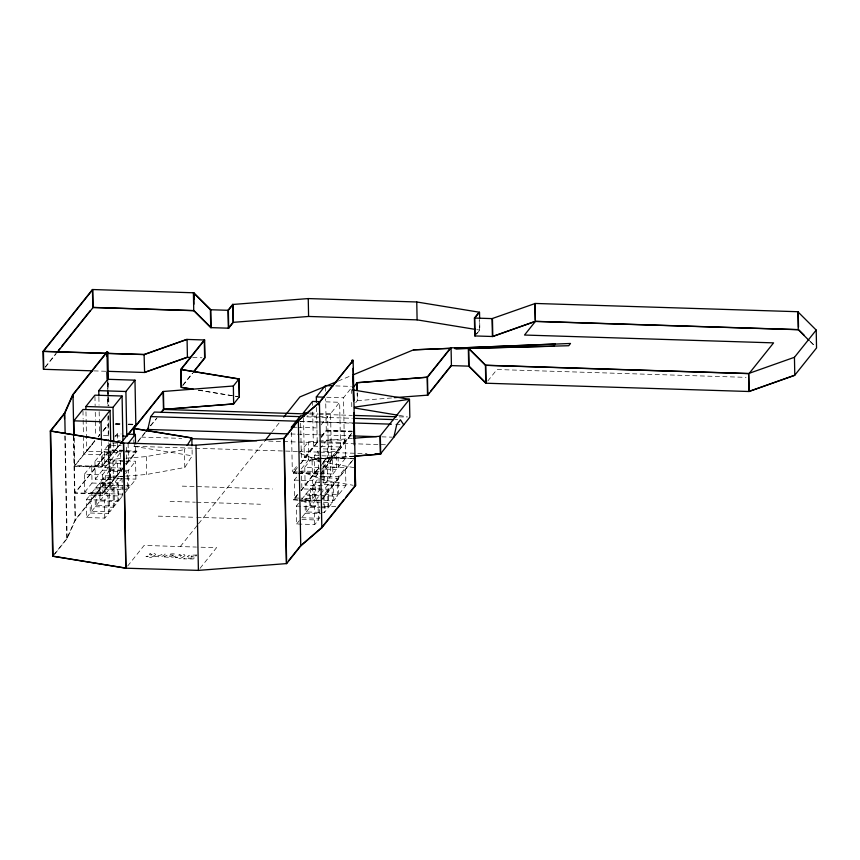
<?xml version="1.0" encoding="UTF-8"?>
<svg xmlns="http://www.w3.org/2000/svg" width="860" height="860" viewBox="0 0 860 860"><rect width="100%" height="100%" fill="white"/><g stroke="black" fill="none" stroke-linecap="round" stroke-linejoin="round"><path stroke-width="0.64" stroke-dasharray="4.3 3.22" d="M53.503 555.184L66.79 538.564L75.056 519.999L109.112 477.386L146.684 474.473L184.792 467.517L192.156 455.897L192.059 446.845M54.739 554.109L67.155 538.564L75.422 520.01L109.403 477.483L108.747 443.481M184.792 467.517L184.448 449.629L186.459 446.458M297.162 473.387L293.271 472.903L297.399 467.625M300.699 463.411L318.006 441.234M321.307 437.02L326.252 430.677L352.127 431.473M293.281 473.269L297.399 467.99M300.699 463.766L318.017 441.599M321.307 437.375L326.252 430.677M297.678 500.208L293.787 499.735L297.721 494.693M300.871 490.662L319.167 467.249M320.963 500.563L353.944 458.337L326.768 457.509L323.166 462.121L323.833 462.132M293.798 500.09L297.915 494.812M301.215 490.598L319.35 467.367M322.65 463.153L326.768 457.509M320.447 473.731L352.6 432.558M320.458 474.086L352.611 432.924M322.618 498.811L353.944 458.692L326.768 457.875M45.021 367.198L55.922 353.557M45.451 367.123L56.319 353.524M94.772 440.664L74.39 465.991L101.534 466.84L118.476 445.996L101.544 467.195L74.39 466.346L94.783 441.019M119.637 444.856L113.864 452.081L86.72 451.221L94.966 440.911M102.92 431.236L108.682 424.023M84.42 474.215L91.676 465.142L109.768 465.712L110.112 483.599L102.867 492.673L84.764 492.103L84.42 474.215L102.523 474.784L109.768 465.712M94.933 461.358L102.189 452.285L120.282 452.854L120.626 470.742L113.38 479.815L95.277 479.246L94.933 461.358L113.036 461.927L120.282 452.854M123.023 468.13L104.92 467.56L104.576 449.673L108.199 445.136L121.131 445.534M114.853 436.869L117.272 433.838L121.142 433.956M84.764 492.103L92.02 483.03L91.676 465.142M95.277 479.246L102.533 470.173L102.189 452.285M104.92 467.56L108.543 463.013L108.199 445.136M124.582 461.25L110.359 460.799L117.605 451.726L117.411 441.502M104.769 518.107L104.425 500.219L108.059 495.683L108.403 513.571L104.769 518.107L86.677 517.537L86.333 499.649L89.956 495.113L122.389 496.069L122.045 478.181L103.942 477.612L100.319 482.148L100.663 500.036L104.286 495.5L103.942 477.612M91.343 493.382L94.966 488.846L113.058 489.415L113.402 507.303L109.779 511.84L91.687 511.27L91.343 493.382L109.435 493.952L113.058 489.415M95.954 487.598L99.588 483.062L117.68 483.632L118.024 501.52L114.401 506.056L96.298 505.487L95.954 487.598L114.057 488.168L117.68 483.632M122.571 494.167L105.769 493.64L105.425 475.752L109.048 471.215L121.98 471.624M124.797 488.071L110.575 487.631L110.231 469.743L117.476 460.67L135.579 461.239L135.923 479.127L128.667 488.2L126.087 488.114M138.008 441.223L145.394 431.978M150.317 425.808L156.434 418.637M182.664 385.334L192.425 373.122M297.463 451.446L134.31 446.308L136.761 443.255M137.578 442.233L146.243 431.387M150.683 425.829L157.122 417.767M183.072 385.291L192.812 373.1M125.872 461.293L128.463 461.368L135.708 452.296L135.557 444.631M86.677 517.537L90.3 513.001L89.956 495.113M91.687 511.27L95.309 506.733L94.966 488.846M96.298 505.487L99.932 500.95L99.588 483.062M105.769 493.64L109.392 489.103L108.403 442.094M110.575 487.631L117.82 478.558L117.476 460.67M86.333 499.649L118.755 500.606L118.411 482.718L122.045 478.181M125.7 473.602L127.151 471.785L123.27 471.667M128.667 488.2L128.323 470.312L135.579 461.239M118.755 500.606L122.389 496.069M124.593 493.307L127.495 489.673L127.151 471.785M127.645 566.052L144.125 545.423L196.413 547.067M180.321 546.562L197.703 524.804M198.531 523.772L264.697 440.987M271.631 432.311L280.704 420.948M200.036 568.331L216.526 547.702L197.757 547.111M321.081 424.872L327.671 416.616L306.988 415.971M303.548 418.046L304.3 457.498L331.455 458.348L330.595 413.638L339.657 402.286L324.145 401.803M299.334 453.123L308.407 441.76L317.695 441.04M316.544 407.446L317.2 441.642L344.355 442.491L343.495 397.771L352.557 386.43M297.485 471.989L292.314 471.828L298.087 464.604M304.3 457.498L313.373 446.157L312.707 411.962M321.328 436.482L326.273 430.29L325.66 398.728M301.312 468.958L308.751 459.648L353.847 456.133M355.739 402.62L357.308 400.652L357.169 392.988M299.785 498.144L294.614 497.983L294.27 480.095L297.495 476.064M304.784 467.227L312.04 458.154L330.143 458.724L330.476 476.612L323.231 485.685L305.128 485.115L304.784 467.227L319.006 467.679M314.771 473.43L314.427 455.542L318.06 451.005L318.394 468.893L314.771 473.43L318.651 473.548M327.123 439.707L319.866 448.791L337.969 449.35L345.215 440.277L327.123 439.707L327.466 457.95M294.614 497.983L297.839 493.941M305.128 485.115L312.384 476.042L312.04 458.154M321.017 465.668L327.466 457.595L345.559 458.165L345.215 440.277M312.717 498.553L312.373 480.665L319.63 471.592L301.527 471.022L301.871 488.899L319.974 489.469L312.717 498.553L301.086 498.176M330.143 458.724L322.887 467.797L323.231 485.685M319.942 473.591L332.874 474L332.53 456.112L336.152 451.575L319.35 451.048M322.758 468.55L328.531 461.336L327.671 416.616M331.455 458.348L340.517 447.006L339.657 402.286M344.355 442.491L353.417 431.15M314.749 524.557L314.405 506.68L318.039 502.132L318.383 520.02L314.749 524.557L296.657 523.987L296.313 506.11L299.936 501.563L332.368 502.519L332.024 484.642L320.382 484.266M319.167 495.747L304.945 495.306L301.322 499.843L319.415 500.412M305.934 494.059L309.568 489.523L327.66 490.092L328.004 507.981L324.381 512.517L306.278 511.947L305.934 494.059L321.457 494.543M313.921 484.072L314.265 501.95L310.643 506.486L310.299 488.609L313.921 484.072L319.092 484.234M320.318 477.719L337.131 478.246L337.475 496.134L333.841 500.671L315.749 500.101L315.405 482.213L319.028 477.676L319.275 490.458M321.017 475.193L327.456 467.13L345.559 467.7L345.903 485.577L338.646 494.661L323.134 494.167M332.874 474L336.496 469.463L336.152 451.575M322.801 466.754L338.313 467.238L345.559 458.165M296.657 523.987L300.28 519.451L318.383 520.02M302.387 516.817L305.289 513.194L304.945 495.306M306.278 511.947L309.912 507.411L309.568 489.523M315.749 500.101L319.372 495.564L337.475 496.134M320.554 494.091L327.8 485.008L327.456 467.13M327.66 490.092L324.037 494.629L324.381 512.517M320.984 506.819L328.735 507.056L328.391 489.179L332.024 484.642M333.841 500.671L333.497 482.783L337.131 478.246M338.646 494.661L338.302 476.773L345.559 467.7M328.735 507.056L332.368 502.519M474.763 335.938L479.45 330.068L479.256 319.845M487.76 381.034L496.962 369.52L746.029 377.357M476.666 333.97L479.858 330.025L479.665 319.802M123.926 451.059L109.715 450.597L74.906 493.178L102.028 494.059L122.84 468.238M126.141 464.206L136.837 451.124L125.216 450.748M102.028 494.059L122.41 469.13M125.807 464.981L136.837 451.124M98.169 436.6L99.868 434.569M103.264 430.505L108.349 424.421M98.169 436.966L99.868 434.934M103.264 430.871L108.36 424.775M338.195 381.044L351.772 375.422M126.366 458.154L146.34 456.596L184.448 449.629M357.308 400.652L391.902 397.943M318.995 441.029L352.342 438.428M108.747 459.53L125.033 458.251M354.019 456.208L308.675 459.756L308.407 441.76M109.403 477.483L110.241 477.418L109.564 442.309M326.262 431.043L352.138 431.827M293.271 472.903L297.151 473.021M298.452 473.065L319.157 473.688M298.452 473.419L319.157 474.053M293.787 499.735L297.667 499.853M298.968 499.896L319.673 500.52M298.968 500.251L319.673 500.875M192.726 357.481L201.982 357.771M93.966 370.886L105.963 371.262M335.755 385.904L351.267 386.387M326.692 397.245L343.495 397.771M309.912 412.983L317.662 413.23M318.963 413.273L330.595 413.638M309.536 414.036L317.566 414.284M318.899 414.327L352.331 415.38M399.137 416.853L407.156 417.1M306.816 416.853L352.288 418.283M395.073 419.637L397.75 419.712M300.516 421.314L317.899 421.851M319.243 421.894L352.675 422.948M299.43 421.529L352.923 423.217M395.718 424.56L401.061 424.733M294.045 427.194L296.625 427.269M297.925 427.312L318.608 427.968M326.273 430.29L352.127 431.107M115.143 424.227L121.615 424.431M128.076 424.636L133.246 424.797M290.863 433.967L296.206 434.139M297.549 434.182L317.609 434.816M318.942 434.859L352.374 435.902M381.797 436.837L392.493 437.17M103.501 435.483L108.672 435.654M115.132 435.848L121.593 436.052M141.287 437.116L181.772 438.385M268.707 441.105L282.08 441.524M283.424 441.567L386.398 444.792M313.373 446.157L340.517 447.006M117.766 440.567L120.346 440.653M116.476 443.115L110.016 442.911L110.359 460.799M298.796 451.489L318.856 452.123M320.189 452.166L366.994 453.639M314.427 455.542L332.53 456.112M104.576 449.673L122.679 450.242M117.605 451.726L124.076 451.93M125.367 451.973L135.708 452.296M328.531 461.336L301.387 460.487L300.624 421.024M318.394 468.893L336.496 469.463M108.543 463.013L126.646 463.583L126.302 445.706M298.786 472.033L319.469 472.677M320.21 476.204L338.302 476.773M110.231 469.743L128.323 470.312M312.384 476.042L321.436 476.332M322.726 476.365L330.476 476.612M102.533 470.173L120.626 470.742M294.27 480.095L312.373 480.665M105.425 475.752L123.517 476.322M315.405 482.213L333.497 482.783M327.8 485.008L345.903 485.577M117.82 478.558L135.923 479.127M310.299 488.609L328.391 489.179M100.319 482.148L118.411 482.718M92.02 483.03L110.112 483.599M182.266 486.137L272.684 488.985M103.372 485.029L130.516 485.889M109.392 489.103L122.324 489.512M123.614 489.555L127.495 489.673M170.076 501.401L195.338 502.197M196.66 502.24L260.483 504.239M311.159 505.841L318.92 506.088M324.091 506.25L335.723 506.615M296.313 506.11L319.694 506.776M309.912 507.411L320.253 507.733M321.543 507.776L328.004 507.981M99.932 500.95L118.024 501.52M305.289 513.194L320.801 513.678M95.309 506.733L113.402 507.303M301.666 517.731L319.759 518.3L319.544 506.798M90.3 513.001L108.403 513.571M158.294 516.14L195.521 517.312M196.854 517.344L248.712 518.978M115.648 423.614L122.109 423.84M128.559 424.055L136.299 424.313M115.659 423.98L122.109 424.195M128.559 424.41L136.31 424.679M123.915 450.704L109.715 450.231L74.906 492.823L102.028 493.704M125.216 451.102L136.847 451.478M109.112 477.386L110.241 477.418M197.112 554.979L189.114 555.291L187.351 556.657L192.145 557.957L183.621 558.828L193.167 558.989L195.607 557.592L190.984 556.13L196.832 555.786M476.859 329.638L479.45 330.068M198.563 390.128L238.048 396.589M198.251 390.193L237.962 396.686M133.902 446.362L192.231 455.789M399.287 415.434L407.199 416.745M354.116 467.636L323.812 462.239L324.156 480.127L353.137 485.287M300.559 453.575L321.361 461.325M299.678 471L319.254 478.3M320.479 478.762L324.156 480.127M810.55 341.57L815.151 346.171M810.141 341.56L814.721 346.129M351.439 389.688L351.514 393.514M351.708 402.437L351.815 407.533M357.244 392.88L357.394 400.545M337.969 449.35L338.313 467.238M325.435 386.892L325.531 392.149M323.037 495.876L323.209 504.82M319.06 451.64L319.264 462.153M312.513 401.437L312.588 405.382M291.562 432.365L292.314 471.828M146.34 456.596L146.684 474.473M134.235 442.481L134.31 446.308M133.784 439.976L133.859 443.803M128.119 443.481L128.463 461.368M117.272 433.838L117.39 440.223M113.692 442.868L113.864 452.081M114.057 488.168L114.401 506.056M113.036 461.927L113.38 479.815M110.714 443.222L110.951 455.058L83.796 454.209L83.442 435.794M108.424 383.108L108.586 391.171M108.607 392.504L108.682 396.535M108.715 397.879L108.865 405.941M107.855 380.625L108.005 388.516M108.027 389.827L108.328 405.608M108.532 416.132L108.586 418.755M107.564 382.034L108.027 405.941M108.209 415.423L108.564 434.128M107.296 384.409L107.715 405.866M107.919 416.606L108.381 440.75M109.435 493.952L109.779 511.84M102.523 474.784L102.867 492.673M101.405 441.416L101.878 466.41L74.734 465.55L74.175 436.622M98.889 397.223L99.04 405.114M99.169 411.693L99.62 435.364M94.955 396.481L95.127 405.683M95.256 412.262L95.406 420.153M95.428 421.464L95.707 435.934M85.968 411.768L86.72 451.221M82.969 410.811L83.119 418.702M83.141 420.013L83.42 434.483M73.82 436.439L75.422 520.01M73.444 436.084L75.056 519.999M65.188 436.009L67.155 538.564M64.822 435.998L66.79 538.564M149.436 554.13L152.134 554.431L150.005 555.925L145.931 556.409L148.952 556.624C145.921 557.925 151.586 557.979 152.263 556.721L154.864 556.205L153.316 556.033C159.326 553.851 151.478 552.346 149.436 554.13M178.869 555.055L181.578 555.356L179.439 556.85L175.365 557.334L178.385 557.549C175.354 558.85 181.03 558.903 181.697 557.656L184.309 557.13L182.75 556.957C188.77 554.775 180.912 553.27 178.869 555.055M164.12 556.861C183.481 559.516 176.45 548.831 164.12 556.861M173.268 555.108L171.022 556.495L168.162 556.484L170.57 554.926L173.268 555.108M154.757 556.689L158.573 556.506C158.272 559.086 170.183 552.647 162.572 553.894C160.358 556.097 157.197 555.291 154.757 556.689"/><path stroke-width="1.29" d="M146.243 431.387L147.769 429.473L150.737 416.595L154.37 412.058L300.129 416.648M393.837 437.213L396.804 424.335L400.427 419.798L403.738 424.818M354.739 465.066L355.137 485.642L354.46 485.524L355.567 485.556L321.844 527.76L300.763 545.917L286.649 563.59L198.391 570.384L125.84 568.202L52.675 556.226L50.278 431.021L64.392 413.359L72.648 394.794L106.683 352.213L107.833 352.213L108.349 379.077M50.686 430.978L123.593 442.911L126.001 568.116L53.084 556.183L50.686 430.978L64.758 413.359L73.014 394.804L106.995 352.277M187.125 445.405L191.812 438.009L133.558 428.473L133.687 434.859M92.633 370.843L43.344 369.295L43 351.407L92.461 289.519L193.801 292.798L193.93 299.183M43.774 369.209L43.43 351.332L92.74 289.616L93.084 307.504L57.147 352.482M58.437 350.407L60.103 348.311M61.78 346.214L90.289 310.546M74.154 435.3L73.874 420.841L82.936 409.489L110.091 410.349L110.693 441.911M85.914 409.134L85.86 406.511L94.922 395.159L122.077 396.019L122.937 440.739L120.465 443.825M98.868 395.912L98.76 390.644L107.822 379.303L134.977 380.163L135.837 424.872L126.764 436.224L122.894 436.095M101.372 440.105L101.028 421.69L110.091 410.349M113.67 441.556L113.015 407.361L122.077 396.019M126.764 436.224L125.915 391.504L134.977 380.163M133.558 428.473L163.11 391.493L233.372 386L233.63 403.985L163.776 409.446L161.486 412.305M192.952 389.322L181.041 387.376L180.697 369.488L204.282 339.969L204.626 357.857L194.048 371.09M134.085 434.816L133.966 428.43L163.432 391.558L163.776 409.446L304.193 413.864M193.296 389.268L181.449 387.322L181.105 369.445L204.648 339.979L186.684 339.421L144.093 354.492L43.43 351.332M93.084 307.504L193.747 310.675L210.743 327.628L228.696 328.197L228.362 310.31L233.038 304.451L308.245 298.57L416.756 301.978L479.106 312.18L474.419 318.05L474.763 335.938L492.801 336.507L535.393 321.425L798.252 329.702L809.228 340.646M128.119 443.481L135.364 434.408L127.613 434.16M146.221 430.946L148.683 427.871M160.992 412.456L163.454 409.371L163.11 391.493M193.618 372.09L204.992 357.867L204.648 339.979M228.696 328.197L233.382 322.328L233.038 304.451M233.286 386.097L239.026 378.916L181.105 369.445M265.46 440.03L270.803 433.343M283.757 417.132L299.914 396.911L336.959 381.56M291.508 429.742L291.454 427.108L300.527 415.767L304.397 415.885M303.515 416.724L303.44 412.779L312.513 401.437L320.264 401.685M316.448 402.179L316.34 396.922L325.413 385.581L333.164 385.817M286.649 563.59L284.241 438.385L298.356 420.723L319.436 402.555L353.137 360.394L352.052 360.318L352.106 363.006M286.326 563.515L283.929 438.31L298.001 420.701L319.082 402.544L353.137 360.394L355.546 485.599L354.739 456.929M353.019 387.709L357.05 382.668L427.162 377.185L450.715 347.719L468.732 348.279L485.739 365.242L748.598 373.519L794.446 357.287L816.204 330.068L797.908 311.815L798.252 329.702M354.438 407.156L409.489 399.298L409.833 417.186L380.324 454.112L380.023 436.171L409.489 399.298L352.761 389.902M427.818 395.138L427.485 377.25L451.07 347.73L451.425 365.608L427.818 395.138L394.439 397.653M288.81 560.408L300.409 545.906L321.479 527.75L343.914 499.671M345.516 497.671L354.331 486.642M429.129 393.041L427.506 395.073L427.162 377.185M430.752 391.01L451.048 365.608L469.076 366.166L486.083 383.13L485.739 365.242M749.372 373.175L773.591 342.871L524.514 335.035L535.393 321.425L535.049 303.537L492.06 318.608L492.404 336.496L535.232 321.328L798.553 329.616L804.089 335.131M816.204 330.068L816.548 347.945L794.618 375.39L749.103 391.504L485.782 383.216L468.678 366.156L468.334 348.268L485.438 365.328L748.759 373.616L749.103 391.504M121.023 442.954L136.299 424.313M353.008 374.906L413.52 349.837L451.005 348.289M144.437 372.38L187.028 357.298L190.071 357.394M107.296 371.305L144.598 372.477L187.426 357.319L187.082 339.431L144.254 354.589L43 351.407M233.382 322.328L308.589 316.458L417.1 319.866L475.558 329.423M357.115 390.429L356.975 382.764L427.485 377.25M163.454 409.371L233.716 403.888L239.37 396.804L239.026 378.916M284.241 438.385L195.994 445.19L198.402 570.481M353.503 438.245L380.346 436.235L380.69 454.123L355.352 456.101M355.169 456.026L380.367 454.058M455.026 348.128L555.452 344L553.679 346.225L456.23 348.73M413.52 349.837L451.091 348.311M455.112 348.149L570.524 343.462L568.707 345.731L454.994 348.741M193.747 310.675L193.403 292.787L210.399 309.74L228.362 310.31M474.419 318.05L492.457 318.619L492.801 336.507M316.34 396.922L324.102 397.169M98.76 390.644L125.915 391.504M303.44 412.779L308.611 412.94M85.86 406.511L113.015 407.361M353.664 415.423L396.46 416.767M353.621 418.325L393.74 419.594M150.737 416.595L296.506 421.185M354.008 422.991L391.45 424.173M291.454 427.108L294.045 427.194M73.874 420.841L101.028 421.69M147.769 429.473L288.186 433.892M353.718 435.945L376.443 436.665M191.135 438.675L256.667 440.728M50.278 431.021L123.442 442.997L195.994 445.276M120.357 443.244L122.948 443.319M375.024 453.887L380.69 454.123M107.833 352.213L106.995 352.181L107.543 380.7M352.052 360.318L352.89 360.351M180.697 369.488L238.94 379.023L239.284 396.911M133.966 428.43L191.887 437.901L191.952 445.673M354.449 407.973L397.965 415.208M107.005 352.654L106.683 352.213L106.758 356.233M798.51 327.058L798.209 311.728L534.899 303.44L535.21 320.049M794.446 357.287L794.79 375.175L748.942 391.408L748.598 373.519M485.438 365.328L485.782 383.216M479.643 318.522L479.514 312.137L474.731 318.06L475.075 335.948M468.732 348.279L469.076 366.166M416.756 301.978L417.1 319.866M357.05 382.668L357.201 390.332M353.041 368.392L353.664 400.588M353.89 412.66L354.513 444.856M353.041 376.529L353.503 400.674M353.89 420.798L354.352 444.942M319.436 402.555L321.844 527.76M319.082 402.544L319.135 405.232M308.245 298.57L308.589 316.458M298.356 420.723L300.763 545.917M210.399 309.74L210.743 327.628M193.93 304.204L193.715 292.701L210.797 309.75L211.141 327.638L194.048 310.589L92.805 307.407L92.461 289.519M144.093 354.492L144.598 372.477M135.364 434.408L135.536 443.351M123.442 442.997L125.84 568.202M107.07 372.337L107.199 379.045M73.014 394.804L73.788 435.096M72.648 394.794L72.702 397.46M64.758 413.359L65.134 433.343M64.392 413.359L64.489 418.68M232.727 304.375L227.997 310.299L228.341 328.187L233.071 322.263L232.727 304.375"/></g></svg>
